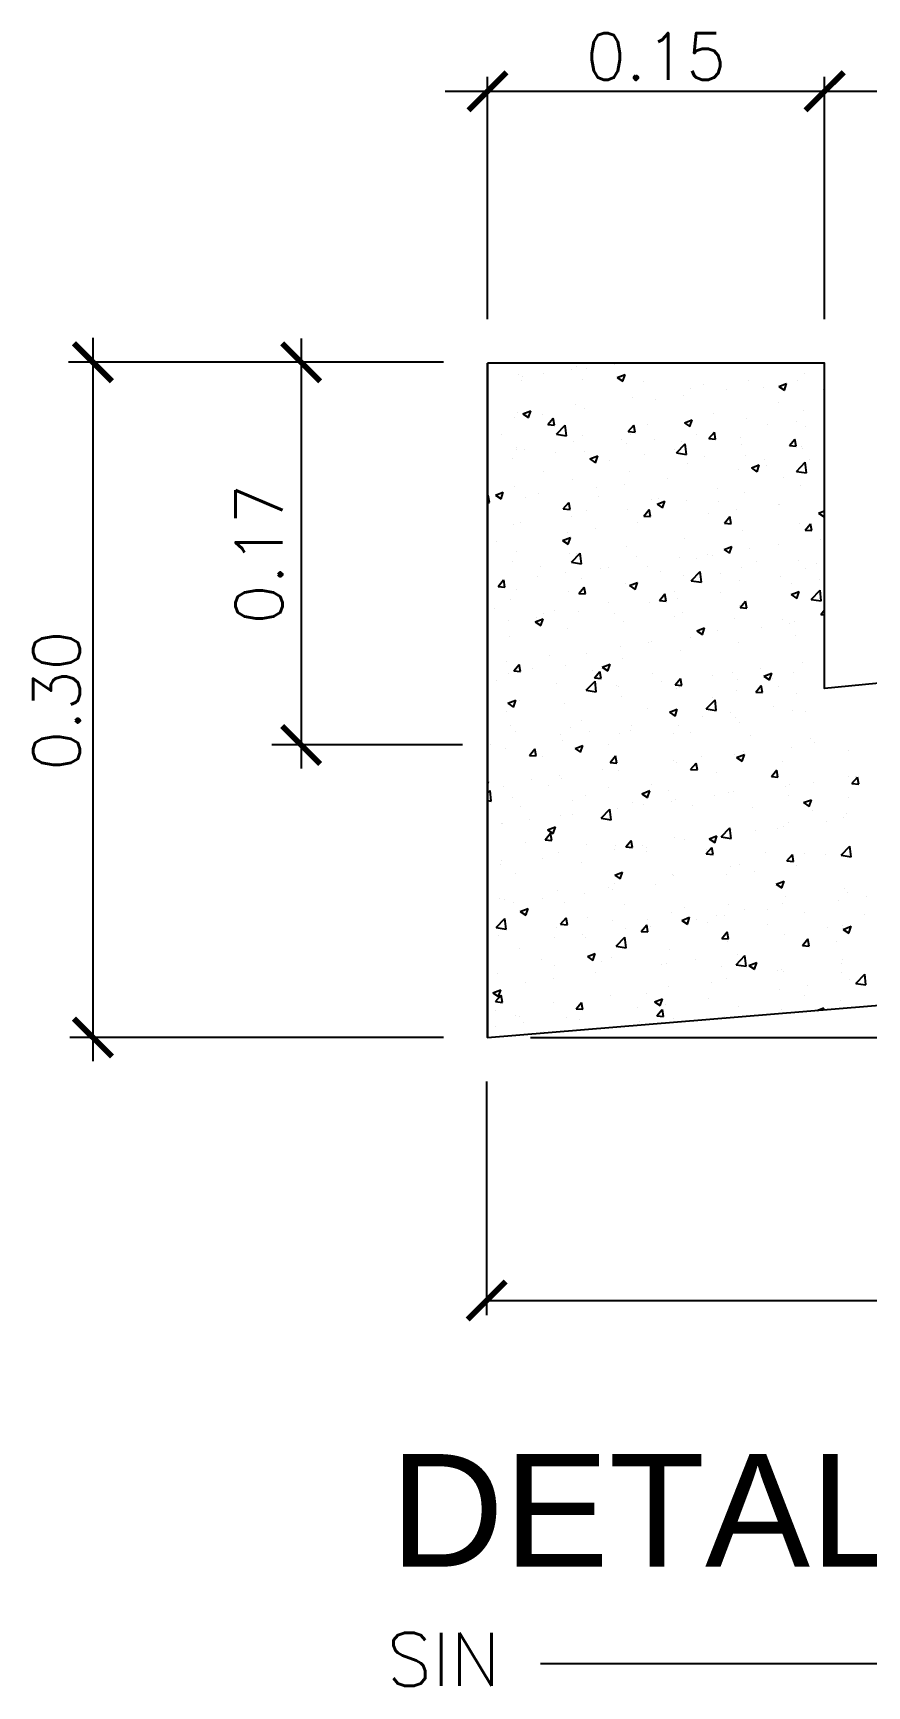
# Model space of a CAD drawing. Header units: millimetres. Extents: x 603916 to 1211550, y 1309898 to 2622648.
# Drawn here: x 604356.73 to 604374.96, y 1311051.1 to 1311087.26 of the extents above; entities that cross this region are included whole.
import ezdxf

# ---------------------------------------------------------------- set-up
doc = ezdxf.new("R2010")
doc.units = ezdxf.units.MM
for name, color, linetype in [('B', 3, 'Continuous'), ('EDIFICIOS', 4, 'Continuous'), ('Tubería A-Pluvial', 7, 'Continuous')]:
    doc.layers.add(name, color=color, linetype=linetype)
doc.styles.add('Ambientes', font='swiss.ttf', dxfattribs={"height": 0.2})
doc.styles.add('ROMANS', font='ROMANS', dxfattribs={"height": 0.2})

# ---------------------------------------------------------------- blocks, each defined once
blk = doc.blocks.new('_ArchTick')
at = {"color": 0, "linetype": 'ByBlock', "const_width": 0.15}
blk.add_lwpolyline([(-0.5, -0.5), (0.5, 0.5)], dxfattribs=at)
blk = doc.blocks.new('*X68')
at = {"color": 0}
for p, q in [((697.39, 379.82), (697.39, 379.82)), ((699.59, 379.93), (699.59, 379.93)), ((702.1, 380.26), (702.1, 380.26)), ((702.53, 380.52), (702.53, 380.52)), ((703.43, 380.35), (703.43, 380.35)), ((705.89, 380.75), (705.89, 380.75)), ((706.14, 379.58), (706.84, 379.84)), ((706.64, 379.24), (706.84, 379.84)), ((722.83, 379.93), (722.83, 379.93)), ((697.6, 379.35), (697.6, 379.35)), ((697.75, 379.63), (697.75, 379.63)), ((703.09, 379.41), (703.09, 379.41)), ((706.14, 379.58), (706.64, 379.24)), ((708.43, 379.18), (708.43, 379.18)), ((712.65, 378.58), (712.65, 378.58)), ((713.77, 378.96), (713.77, 378.96)), ((715.86, 378.47), (715.86, 378.47)), ((717.78, 379.29), (717.78, 379.29)), ((719.11, 378.73), (719.11, 378.73)), ((720.51, 378.77), (721.21, 379.04)), ((720.51, 378.77), (721.01, 378.44)), ((721.01, 378.44), (721.21, 379.04)), ((722.18, 379.3), (722.18, 379.3)), ((724.45, 378.5), (724.45, 378.5)), ((702.4, 377.19), (702.4, 377.19)), ((703.25, 376.81), (703.25, 376.81)), ((707.46, 377.83), (707.46, 377.83)), ((709.57, 377.64), (709.57, 377.64)), ((712.07, 377.97), (712.07, 377.97)), ((720.51, 377.39), (720.51, 377.39)), ((696.96, 375.98), (696.96, 375.98)), ((697.27, 376.49), (697.27, 376.49)), ((697.74, 376.35), (698.44, 376.62)), ((697.74, 376.35), (698.23, 376.01)), ((698.23, 376.01), (698.44, 376.62)), ((699.47, 376.31), (699.47, 376.31)), ((699.95, 375.39), (700.43, 375.97)), ((699.95, 375.39), (700.55, 375.34)), ((700.55, 375.34), (700.43, 375.97)), ((700.73, 374.53), (701.51, 375.34)), ((701.62, 374.39), (701.51, 375.34)), ((707.12, 374.77), (707.61, 375.34)), ((707.72, 374.71), (707.61, 375.34)), ((708.85, 375.39), (708.85, 375.39)), ((712.11, 375.55), (712.81, 375.82)), ((712.11, 375.55), (712.61, 375.21)), ((712.61, 375.21), (712.81, 375.82)), ((714.68, 376.39), (714.68, 376.39)), ((717.66, 375.96), (717.66, 375.96)), ((719.55, 375.36), (719.55, 375.36)), ((722.05, 375.69), (722.05, 375.69)), ((722.71, 376.6), (722.71, 376.6)), ((695.81, 374.52), (695.81, 374.52)), ((700.73, 374.53), (701.62, 374.39)), ((701.14, 374.3), (701.14, 374.3)), ((702.28, 373.86), (702.28, 373.86)), ((703.02, 374.39), (703.02, 374.39)), ((706.48, 374.07), (706.48, 374.07)), ((707.12, 374.77), (707.72, 374.71)), ((707.33, 374.5), (707.33, 374.5)), ((709.44, 374.03), (709.44, 374.03)), ((711.82, 373.85), (711.82, 373.85)), ((712.53, 375.25), (712.53, 375.25)), ((713.23, 374.53), (713.23, 374.53)), ((714.3, 374.14), (714.78, 374.71)), ((714.3, 374.14), (714.89, 374.09)), ((714.89, 374.09), (714.78, 374.71)), ((717.07, 374.19), (717.07, 374.19)), ((721.47, 373.51), (721.95, 374.09)), ((722.07, 373.46), (721.95, 374.08)), ((722.91, 375.19), (722.91, 375.19)), ((696.84, 372.37), (696.84, 372.37)), ((697.15, 373.16), (697.15, 373.16)), ((697.18, 373.38), (697.18, 373.38)), ((697.92, 373.18), (697.92, 373.18)), ((700.62, 372.87), (700.62, 372.87)), ((703.25, 372.95), (703.25, 372.95)), ((703.71, 372.32), (704.41, 372.59)), ((704.2, 371.99), (704.41, 372.59)), ((706.94, 373.7), (706.94, 373.7)), ((708.59, 372.73), (708.59, 372.73)), ((711.24, 373.19), (711.24, 373.19)), ((711.4, 372.87), (712.18, 373.68)), ((711.4, 372.87), (712.29, 372.73)), ((712.29, 372.73), (712.18, 373.68)), ((713.93, 372.5), (713.93, 372.5)), ((717.16, 373.62), (717.16, 373.62)), ((717.54, 372.63), (717.54, 372.63)), ((721.47, 373.51), (722.07, 373.46)), ((722.5, 373.39), (722.5, 373.39)), ((722.59, 373.27), (722.59, 373.27)), ((699.58, 371.19), (699.58, 371.19)), ((703.71, 372.32), (704.2, 371.99)), ((705.41, 372.19), (705.41, 372.19)), ((707.21, 371.17), (707.21, 371.17)), ((712.41, 371.92), (712.41, 371.92)), ((716.92, 371.41), (716.92, 371.41)), ((718.08, 371.52), (718.78, 371.79)), ((718.08, 371.52), (718.57, 371.19)), ((718.58, 371.19), (718.78, 371.79)), ((719.27, 372.28), (719.27, 372.28)), ((719.42, 371.74), (719.42, 371.74)), ((722.08, 371.22), (722.86, 372.03)), ((722.08, 371.22), (722.97, 371.08)), ((722.97, 371.08), (722.86, 372.03)), ((723.21, 372.24), (723.21, 372.24)), ((697.03, 369.83), (697.03, 369.83)), ((702.16, 370.53), (702.16, 370.53)), ((704.31, 369.75), (704.31, 369.75)), ((706.81, 370.08), (706.81, 370.08)), ((710.6, 370.58), (710.6, 370.58)), ((715.06, 369.69), (715.06, 369.69)), ((720.89, 370.69), (720.89, 370.69)), ((722.47, 369.94), (722.47, 369.94)), ((694.59, 369.01), (694.65, 369.07)), ((694.59, 368.46), (694.76, 368.45)), ((694.76, 368.45), (694.65, 369.07)), ((695.3, 369.1), (696, 369.37)), ((695.3, 369.1), (695.8, 368.76)), ((695.8, 368.76), (696, 369.37)), ((697.99, 368.92), (697.99, 368.92)), ((699.16, 369.21), (699.16, 369.21)), ((701.34, 367.87), (701.82, 368.45)), ((701.94, 367.82), (701.82, 368.45)), ((704.49, 368.99), (704.49, 368.99)), ((709.23, 368.69), (709.23, 368.69)), ((709.68, 368.3), (710.38, 368.57)), ((709.68, 368.3), (710.17, 367.96)), ((709.83, 368.76), (709.83, 368.76)), ((710.17, 367.96), (710.38, 368.57)), ((712.28, 368.6), (712.28, 368.6)), ((715.17, 368.54), (715.17, 368.54)), ((717.42, 369.3), (717.42, 369.3)), ((720.51, 368.31), (720.51, 368.31)), ((720.58, 368.3), (720.58, 368.3)), ((696.91, 366.5), (696.91, 366.5)), ((697.57, 366.69), (697.57, 366.69)), ((701.34, 367.87), (701.94, 367.82)), ((702.04, 367.21), (702.04, 367.21)), ((703.4, 367.69), (703.4, 367.69)), ((707.09, 367.85), (707.09, 367.85)), ((707.97, 366.64), (707.97, 366.64)), ((708.51, 367.24), (708.99, 367.82)), ((708.51, 367.24), (709.11, 367.19)), ((709.11, 367.19), (708.99, 367.82)), ((714.28, 367.47), (714.28, 367.47)), ((715.68, 366.62), (716.17, 367.19)), ((715.68, 366.62), (716.28, 366.56)), ((716.28, 366.56), (716.17, 367.19)), ((716.79, 367.8), (716.79, 367.8)), ((722.35, 366.61), (722.35, 366.61)), ((722.86, 365.99), (723.34, 366.56)), ((723.45, 365.94), (723.34, 366.56)), ((724.05, 367.5), (724.59, 367.71)), ((724.05, 367.5), (724.54, 367.16)), ((724.54, 367.16), (724.59, 367.3)), ((701.27, 365.07), (701.97, 365.34)), ((701.27, 365.07), (701.77, 364.74)), ((701.68, 365.81), (701.68, 365.81)), ((701.77, 364.74), (701.97, 365.34)), ((704.18, 366.14), (704.18, 366.14)), ((712.16, 365.27), (712.16, 365.27)), ((717.3, 365.97), (717.3, 365.97)), ((722.86, 365.99), (723.45, 365.94)), ((724.26, 365.18), (724.26, 365.18)), ((695.36, 364.98), (695.36, 364.98)), ((697.21, 364.1), (697.21, 364.1)), ((701.92, 363.88), (701.92, 363.88)), ((702.06, 363.13), (702.84, 363.94)), ((702.55, 363.88), (702.55, 363.88)), ((702.95, 362.99), (702.84, 363.94)), ((706.97, 364.52), (706.97, 364.52)), ((707.88, 363.65), (707.88, 363.65)), ((711.65, 363.52), (711.65, 363.52)), ((714.16, 363.85), (714.16, 363.85)), ((714.65, 363.72), (714.65, 363.72)), ((715.64, 364.27), (716.34, 364.54)), ((715.64, 364.27), (716.14, 363.94)), ((716.14, 363.94), (716.34, 364.54)), ((717.94, 364.35), (717.94, 364.35)), ((720.48, 364.73), (720.48, 364.73)), ((696.78, 363.17), (696.78, 363.17)), ((699.32, 362.76), (699.32, 362.76)), ((701.55, 362.19), (701.55, 362.19)), ((702.06, 363.13), (702.95, 362.99)), ((704.65, 362.54), (704.65, 362.54)), ((705.34, 362.69), (705.34, 362.69)), ((708.82, 362.72), (708.82, 362.72)), ((709.99, 362.31), (709.99, 362.31)), ((712.73, 361.47), (713.51, 362.29)), ((713.22, 363.43), (713.22, 363.43)), ((713.62, 361.34), (713.51, 362.29)), ((715.33, 362.08), (715.33, 362.08)), ((717.18, 362.64), (717.18, 362.64)), ((718.56, 363.2), (718.56, 363.2)), ((722.23, 363.28), (722.23, 363.28)), ((722.88, 362.53), (722.88, 362.53)), ((723.9, 362.98), (723.9, 362.98)), ((695.55, 360.98), (696.03, 361.55)), ((695.55, 360.98), (696.15, 360.92)), ((696.15, 360.92), (696.04, 361.55)), ((697.15, 360.72), (697.15, 360.72)), ((699.05, 361.86), (699.05, 361.86)), ((702.73, 360.35), (703.21, 360.92)), ((702.99, 361.72), (702.99, 361.72)), ((703.32, 360.3), (703.21, 360.92)), ((706.85, 361.19), (706.85, 361.19)), ((707.24, 361.05), (707.94, 361.31)), ((707.24, 361.05), (707.74, 360.71)), ((707.74, 360.71), (707.94, 361.31)), ((712.04, 361.94), (712.04, 361.94)), ((712.73, 361.47), (713.62, 361.34)), ((717.05, 361.53), (717.05, 361.53)), ((720.67, 361.86), (720.67, 361.86)), ((721.63, 361.24), (721.63, 361.24)), ((723.4, 359.82), (724.18, 360.63)), ((724.13, 361.57), (724.13, 361.57)), ((724.29, 359.68), (724.18, 360.63)), ((696.66, 359.84), (696.66, 359.84)), ((701.8, 360.55), (701.8, 360.55)), ((702.73, 360.35), (703.32, 360.3)), ((705.38, 359.53), (705.38, 359.53)), ((709.02, 359.58), (709.02, 359.58)), ((709.9, 359.72), (710.38, 360.3)), ((709.9, 359.72), (710.5, 359.67)), ((710.5, 359.67), (710.38, 360.3)), ((711.21, 360.53), (711.21, 360.53)), ((711.53, 359.91), (711.53, 359.91)), ((715.31, 360.41), (715.31, 360.41)), ((717.05, 359.31), (717.05, 359.31)), ((717.07, 359.09), (717.55, 359.67)), ((717.67, 359.04), (717.55, 359.67)), ((721.61, 360.25), (722.31, 360.51)), ((721.61, 360.25), (722.11, 359.91)), ((722.11, 359.91), (722.31, 360.51)), ((722.11, 359.95), (722.11, 359.95)), ((723.4, 359.82), (724.29, 359.68)), ((695.22, 359.02), (695.22, 359.02)), ((696.42, 357.92), (696.42, 357.92)), ((698.84, 357.82), (699.54, 358.09)), ((698.84, 357.82), (699.34, 357.49)), ((698.92, 358.25), (698.92, 358.25)), ((699.34, 357.48), (699.54, 358.09)), ((699.55, 358.53), (699.55, 358.53)), ((700.56, 358.8), (700.56, 358.8)), ((702.71, 358.75), (702.71, 358.75)), ((705.89, 358.57), (705.89, 358.57)), ((706.73, 357.86), (706.73, 357.86)), ((711.23, 358.34), (711.23, 358.34)), ((711.92, 358.61), (711.92, 358.61)), ((716.57, 358.12), (716.57, 358.12)), ((717.07, 359.09), (717.67, 359.04)), ((720.86, 358.03), (720.86, 358.03)), ((721.91, 357.89), (721.91, 357.89)), ((724.24, 358.47), (724.59, 358.88)), ((724.24, 358.47), (724.59, 358.44)), ((696.54, 356.51), (696.54, 356.51)), ((701.67, 357.22), (701.67, 357.22)), ((712.68, 356.46), (712.68, 356.46)), ((713.21, 357.02), (713.91, 357.29)), ((713.21, 357.02), (713.71, 356.68)), ((713.71, 356.68), (713.91, 357.29)), ((715.03, 357.03), (715.03, 357.03)), ((719, 357.3), (719, 357.3)), ((721.5, 357.63), (721.5, 357.63)), ((721.98, 356.62), (721.98, 356.62)), ((700.08, 354.8), (700.08, 354.8)), ((703.37, 355.03), (703.37, 355.03)), ((706.39, 355.64), (706.39, 355.64)), ((708.9, 355.97), (708.9, 355.97)), ((709.2, 356.03), (709.2, 356.03)), ((711.8, 355.28), (711.8, 355.28)), ((716.93, 355.98), (716.93, 355.98)), ((696.29, 354.31), (696.29, 354.31)), ((696.94, 353.46), (697.42, 354.03)), ((696.94, 353.46), (697.54, 353.4)), ((697.54, 353.4), (697.42, 354.03)), ((697.54, 354.03), (697.54, 354.03)), ((698.61, 353.69), (698.61, 353.69)), ((701.55, 353.89), (701.55, 353.89)), ((703.95, 353.46), (703.95, 353.46)), ((704.11, 352.83), (704.59, 353.4)), ((704.71, 352.77), (704.6, 353.4)), ((704.81, 353.79), (705.51, 354.06)), ((704.81, 353.79), (705.31, 353.46)), ((705.31, 353.46), (705.51, 354.06)), ((706.6, 354.53), (706.6, 354.53)), ((709.29, 353.23), (709.29, 353.23)), ((716.37, 353.35), (716.37, 353.35)), ((718.87, 353.68), (718.87, 353.68)), ((719.18, 352.99), (719.88, 353.26)), ((719.68, 352.66), (719.88, 353.26)), ((721.86, 353.29), (721.86, 353.29)), ((722.66, 354.18), (722.66, 354.18)), ((695.38, 352.57), (695.38, 352.57)), ((696.42, 353.19), (696.42, 353.19)), ((700.72, 352.34), (700.72, 352.34)), ((703.38, 351.73), (704.16, 352.54)), ((704.11, 352.83), (704.71, 352.78)), ((704.27, 351.59), (704.16, 352.54)), ((706.06, 352.12), (706.06, 352.12)), ((706.27, 352.02), (706.27, 352.02)), ((710.05, 352.52), (710.05, 352.52)), ((711.29, 352.2), (711.77, 352.77)), ((711.29, 352.2), (711.88, 352.15)), ((711.39, 351.89), (711.39, 351.89)), ((711.68, 351.95), (711.68, 351.95)), ((711.88, 352.15), (711.77, 352.77)), ((714.62, 353.01), (714.62, 353.01)), ((716.81, 352.65), (716.81, 352.65)), ((718.46, 351.57), (718.94, 352.15)), ((719.06, 351.52), (718.94, 352.15)), ((719.18, 352.99), (719.68, 352.66)), ((719.96, 352.78), (719.96, 352.78)), ((720.45, 352.06), (720.45, 352.06)), ((696.41, 350.57), (697.11, 350.84)), ((696.41, 350.57), (696.9, 350.23)), ((696.9, 350.23), (697.11, 350.84)), ((697.45, 350.86), (697.45, 350.86)), ((701.43, 350.56), (701.43, 350.56)), ((703.38, 351.73), (704.27, 351.59)), ((703.76, 351.69), (703.76, 351.69)), ((706.48, 351.2), (706.48, 351.2)), ((714.06, 350.08), (714.84, 350.89)), ((714.62, 351.06), (714.62, 351.06)), ((714.95, 349.94), (714.84, 350.89)), ((716.73, 351.67), (716.73, 351.67)), ((718.46, 351.57), (719.06, 351.52)), ((722.07, 351.44), (722.07, 351.44)), ((696.3, 349.86), (696.3, 349.86)), ((702.96, 349.06), (702.96, 349.06)), ((708.79, 350.06), (708.79, 350.06)), ((710.78, 349.77), (711.48, 350.04)), ((710.78, 349.77), (711.28, 349.43)), ((711.28, 349.43), (711.48, 350.04)), ((713.74, 349.41), (713.74, 349.41)), ((714.06, 350.08), (714.95, 349.94)), ((716.24, 349.74), (716.24, 349.74)), ((716.69, 349.33), (716.69, 349.33)), ((717.02, 348.87), (717.02, 348.87)), ((720.03, 350.24), (720.03, 350.24)), ((721.74, 349.97), (721.74, 349.97)), ((722.85, 349.87), (722.85, 349.87)), ((696.62, 348.6), (696.62, 348.6)), ((697.12, 348.06), (697.12, 348.06)), ((701.13, 347.75), (701.13, 347.75)), ((701.96, 348.38), (701.96, 348.38)), ((703.63, 348.08), (703.63, 348.08)), ((706.36, 347.87), (706.36, 347.87)), ((707.3, 348.15), (707.3, 348.15)), ((707.42, 348.58), (707.42, 348.58)), ((711.18, 347.86), (711.18, 347.86)), ((711.55, 348.62), (711.55, 348.62)), ((712.63, 347.93), (712.63, 347.93)), ((717.97, 347.7), (717.97, 347.7)), ((723.31, 347.47), (723.31, 347.47)), ((694.82, 346.92), (694.82, 346.92)), ((696.18, 346.53), (696.18, 346.53)), ((698.33, 345.93), (698.81, 346.51)), ((698.33, 345.93), (698.93, 345.88)), ((698.93, 345.88), (698.81, 346.51)), ((699.52, 345.86), (699.52, 345.86)), ((701.31, 347.23), (701.31, 347.23)), ((702.38, 346.54), (703.08, 346.81)), ((702.38, 346.54), (702.87, 346.21)), ((702.87, 346.21), (703.08, 346.81)), ((705.35, 346.86), (705.35, 346.86)), ((705.5, 345.31), (705.98, 345.88)), ((706.1, 345.25), (705.98, 345.88)), ((716.57, 346), (716.57, 346)), ((716.75, 345.74), (717.45, 346.01)), ((717.24, 345.41), (717.45, 346.01)), ((717.4, 346.29), (717.4, 346.29)), ((721.62, 346.64), (721.62, 346.64)), ((723.71, 347.12), (723.71, 347.12)), ((726.67, 346.37), (726.67, 346.37)), ((704.79, 344.63), (704.79, 344.63)), ((705.5, 345.31), (706.1, 345.25)), ((706.24, 344.54), (706.24, 344.54)), ((711.11, 345.46), (711.11, 345.46)), ((711.43, 345.29), (711.43, 345.29)), ((712.67, 344.68), (713.16, 345.25)), ((712.67, 344.68), (713.27, 344.63)), ((713.27, 344.63), (713.16, 345.25)), ((713.61, 345.79), (713.61, 345.79)), ((716.75, 345.74), (717.24, 345.41)), ((719.85, 344.05), (720.33, 344.63)), ((720.44, 344), (720.33, 344.62)), ((720.84, 345.37), (720.84, 345.37)), ((694.59, 343.56), (694.67, 343.59)), ((694.59, 343.34), (694.67, 343.59)), ((694.67, 343.49), (694.67, 343.49)), ((696.05, 343.2), (696.05, 343.2)), ((698.5, 343.8), (698.5, 343.8)), ((700.01, 343.27), (700.01, 343.27)), ((701, 344.13), (701, 344.13)), ((701.19, 343.9), (701.19, 343.9)), ((705.35, 343.04), (705.35, 343.04)), ((709.17, 343.36), (709.17, 343.36)), ((715, 344.37), (715, 344.37)), ((719.85, 344.05), (720.44, 344)), ((721.08, 343.18), (721.08, 343.18)), ((721.5, 343.31), (721.5, 343.31)), ((723.59, 343.51), (723.59, 343.51)), ((726.69, 344.06), (726.69, 344.06)), ((727.02, 343.42), (727.5, 344)), ((727.02, 343.42), (727.62, 343.37)), ((727.37, 344.01), (727.37, 344.01)), ((727.62, 343.37), (727.5, 344)), ((694.59, 342.57), (694.82, 342.8)), ((694.59, 341.91), (694.93, 341.85)), ((694.93, 341.85), (694.82, 342.8)), ((696.78, 342.15), (696.78, 342.15)), ((702.12, 341.92), (702.12, 341.92)), ((703.34, 342.36), (703.34, 342.36)), ((707.46, 341.7), (707.46, 341.7)), ((708.34, 342.52), (709.05, 342.79)), ((708.34, 342.52), (708.84, 342.18)), ((708.48, 341.52), (708.48, 341.52)), ((708.84, 342.18), (709.05, 342.78)), ((710.69, 342.82), (710.69, 342.82)), ((710.98, 341.85), (710.98, 341.85)), ((711.31, 341.96), (711.31, 341.96)), ((712.8, 341.47), (712.8, 341.47)), ((714.77, 342.35), (714.77, 342.35)), ((716.03, 342.59), (716.03, 342.59)), ((716.45, 342.67), (716.45, 342.67)), ((721.36, 342.36), (721.36, 342.36)), ((722.72, 341.72), (723.42, 341.98)), ((722.72, 341.72), (723.21, 341.38)), ((723.21, 341.38), (723.42, 341.98)), ((726.7, 342.14), (726.7, 342.14)), ((697.51, 341.36), (697.51, 341.36)), ((698.37, 340.19), (698.37, 340.19)), ((701.07, 340.57), (701.07, 340.57)), ((702.16, 340.69), (702.16, 340.69)), ((704.71, 340.34), (705.49, 341.15)), ((704.71, 340.34), (705.6, 340.2)), ((705.6, 340.2), (705.49, 341.15)), ((706.12, 341.21), (706.12, 341.21)), ((718.13, 341.25), (718.13, 341.25)), ((721.38, 339.98), (721.38, 339.98)), ((723.47, 341.02), (723.47, 341.02)), ((724.74, 340.06), (724.74, 340.06)), ((726.25, 340.4), (726.25, 340.4)), ((726.57, 340.73), (726.57, 340.73)), ((695.87, 339.86), (695.87, 339.86)), ((695.93, 339.87), (695.93, 339.87)), ((699.72, 338.41), (700.2, 338.99)), ((699.94, 339.29), (700.64, 339.56)), ((699.94, 339.29), (700.44, 338.96)), ((700.31, 338.36), (700.2, 338.99)), ((700.44, 338.96), (700.64, 339.56)), ((711.19, 338.63), (711.19, 338.63)), ((714.31, 338.49), (715.01, 338.76)), ((714.81, 338.15), (715.01, 338.76)), ((715.38, 338.68), (716.16, 339.49)), ((715.38, 338.68), (716.27, 338.54)), ((716.27, 338.54), (716.16, 339.49)), ((716.32, 339.34), (716.32, 339.34)), ((718.45, 339.23), (718.45, 339.23)), ((720.42, 339.4), (720.42, 339.4)), ((720.95, 339.56), (720.95, 339.56)), ((698.02, 338.18), (698.02, 338.18)), ((699.72, 338.41), (700.31, 338.36)), ((700.95, 337.24), (700.95, 337.24)), ((703.36, 337.96), (703.36, 337.96)), ((705.85, 337.58), (705.85, 337.58)), ((706, 337.89), (706, 337.89)), ((706.89, 337.78), (707.37, 338.36)), ((706.89, 337.78), (707.49, 337.73)), ((707.49, 337.73), (707.37, 338.36)), ((708.35, 337.9), (708.35, 337.9)), ((708.7, 337.73), (708.7, 337.73)), ((708.76, 337.4), (708.76, 337.4)), ((712.14, 338.4), (712.14, 338.4)), ((714.04, 337.51), (714.04, 337.51)), ((714.06, 337.16), (714.54, 337.73)), ((714.06, 337.16), (714.66, 337.1)), ((714.31, 338.49), (714.81, 338.16)), ((714.66, 337.1), (714.54, 337.73)), ((714.59, 338.4), (714.59, 338.4)), ((719.37, 337.28), (719.37, 337.28)), ((721.23, 336.53), (721.72, 337.1)), ((721.83, 336.48), (721.72, 337.1)), ((722.82, 337.2), (722.82, 337.2)), ((724.71, 337.06), (724.71, 337.06)), ((726.05, 337.03), (726.83, 337.84)), ((726.45, 337.4), (726.45, 337.4)), ((726.94, 336.89), (726.83, 337.84)), ((695.74, 336.25), (695.74, 336.25)), ((695.81, 336.54), (695.81, 336.54)), ((699.53, 336.74), (699.53, 336.74)), ((702.93, 336.4), (702.93, 336.4)), ((716.2, 336.01), (716.2, 336.01)), ((716.99, 336.2), (716.99, 336.2)), ((718.32, 335.62), (718.32, 335.62)), ((721.23, 336.53), (721.83, 336.48)), ((721.25, 336.65), (721.25, 336.65)), ((722.11, 336.12), (722.11, 336.12)), ((726.05, 337.03), (726.94, 336.89)), ((697.09, 335.4), (697.09, 335.4)), ((705.32, 334.2), (705.32, 334.2)), ((705.87, 334.56), (705.87, 334.56)), ((705.91, 335.27), (706.61, 335.53)), ((705.91, 335.27), (706.41, 334.93)), ((706.41, 334.93), (706.61, 335.53)), ((709.51, 334.46), (709.51, 334.46)), ((711.07, 335.31), (711.07, 335.31)), ((711.15, 335.2), (711.15, 335.2)), ((715.82, 335.29), (715.82, 335.29)), ((720.28, 334.46), (720.98, 334.73)), ((720.28, 334.46), (720.78, 334.13)), ((720.78, 334.13), (720.98, 334.73)), ((695.69, 333.21), (695.69, 333.21)), ((696.07, 333.07), (696.07, 333.07)), ((696.9, 332.8), (696.9, 332.8)), ((699.49, 333.2), (699.49, 333.2)), ((700.82, 333.92), (700.82, 333.92)), ((701.41, 332.85), (701.41, 332.85)), ((703.21, 333.63), (703.21, 333.63)), ((705.72, 333.96), (705.72, 333.96)), ((706.75, 332.62), (706.75, 332.62)), ((716.08, 332.68), (716.08, 332.68)), ((720.81, 332.7), (720.81, 332.7)), ((721.13, 333.32), (721.13, 333.32)), ((725.8, 333.01), (725.8, 333.01)), ((726.33, 334.07), (726.33, 334.07)), ((726.64, 333.7), (726.64, 333.7)), ((728.3, 333.34), (728.3, 333.34)), ((695.36, 330.6), (696.14, 331.41)), ((696.25, 330.46), (696.14, 331.41)), ((697.51, 332.04), (698.21, 332.31)), ((697.51, 332.04), (698.01, 331.7)), ((698.01, 331.7), (698.21, 332.31)), ((698.18, 331.73), (698.18, 331.73)), ((701.1, 330.89), (701.58, 331.46)), ((701.7, 330.84), (701.59, 331.46)), ((703.52, 331.51), (703.52, 331.51)), ((705.75, 331.23), (705.75, 331.23)), ((708.86, 331.28), (708.86, 331.28)), ((710.95, 331.98), (710.95, 331.98)), ((711.88, 331.24), (712.58, 331.51)), ((711.88, 331.24), (712.38, 330.9)), ((712.09, 332.4), (712.09, 332.4)), ((712.38, 330.9), (712.58, 331.51)), ((713.19, 331.35), (713.19, 331.35)), ((714.97, 331.7), (714.97, 331.7)), ((715.69, 331.68), (715.69, 331.68)), ((717.43, 332.17), (717.43, 332.17)), ((719.48, 332.17), (719.48, 332.17)), ((722.76, 331.95), (722.76, 331.95)), ((728.1, 331.72), (728.1, 331.72)), ((695.36, 330.6), (696.25, 330.46)), ((695.57, 329.88), (695.57, 329.88)), ((700.58, 329.69), (700.58, 329.69)), ((700.7, 330.59), (700.7, 330.59)), ((701.1, 330.89), (701.7, 330.84)), ((703.09, 330.02), (703.09, 330.02)), ((703.31, 329.7), (703.31, 329.7)), ((706.04, 328.94), (706.81, 329.75)), ((706.92, 328.8), (706.81, 329.75)), ((706.87, 330.52), (706.87, 330.52)), ((708.28, 330.26), (708.76, 330.84)), ((708.28, 330.26), (708.87, 330.21)), ((708.87, 330.21), (708.76, 330.84)), ((709.14, 330.7), (709.14, 330.7)), ((714.2, 331.05), (714.2, 331.05)), ((715.45, 329.63), (715.93, 330.21)), ((716.05, 329.58), (715.93, 330.21)), ((719.54, 330.83), (719.54, 330.83)), ((721.01, 329.99), (721.01, 329.99)), ((724.87, 330.6), (724.87, 330.6)), ((726.2, 330.74), (726.2, 330.74)), ((726.25, 330.44), (726.95, 330.71)), ((726.25, 330.44), (726.75, 330.1)), ((726.75, 330.1), (726.95, 330.71)), ((697.48, 328.7), (697.48, 328.7)), ((703.48, 328.01), (704.18, 328.28)), ((703.98, 327.68), (704.18, 328.28)), ((706.04, 328.94), (706.92, 328.8)), ((710.83, 328.65), (710.83, 328.65)), ((715.45, 329.63), (716.05, 329.58)), ((715.96, 329.35), (715.96, 329.35)), ((716.85, 328.23), (716.85, 328.23)), ((722.62, 329.01), (723.1, 329.58)), ((722.62, 329.01), (723.22, 328.95)), ((723.22, 328.95), (723.1, 329.58)), ((723.17, 329.06), (723.17, 329.06)), ((725.67, 329.39), (725.67, 329.39)), ((699.42, 327.77), (699.42, 327.77)), ((700.58, 327.26), (700.58, 327.26)), ((703.48, 328.01), (703.98, 327.68)), ((704.76, 327.54), (704.76, 327.54)), ((705.63, 327.9), (705.63, 327.9)), ((710.1, 327.31), (710.1, 327.31)), ((710.56, 327.4), (710.56, 327.4)), ((713.06, 327.73), (713.06, 327.73)), ((715.44, 327.09), (715.44, 327.09)), ((716.71, 327.28), (717.49, 328.1)), ((716.71, 327.28), (717.6, 327.15)), ((717.6, 327.15), (717.49, 328.1)), ((717.85, 327.21), (718.55, 327.48)), ((717.85, 327.21), (718.35, 326.88)), ((718.35, 326.88), (718.55, 327.48)), ((720.39, 326.74), (720.39, 326.74)), ((720.78, 326.86), (720.78, 326.86)), ((726.08, 327.41), (726.08, 327.41)), ((726.22, 327.74), (726.22, 327.74)), ((695.45, 326.55), (695.45, 326.55)), ((697.95, 325.74), (697.95, 325.74)), ((700.46, 326.07), (700.46, 326.07)), ((704.24, 326.57), (704.24, 326.57)), ((710.7, 325.32), (710.7, 325.32)), ((714.56, 325.74), (714.56, 325.74)), ((715.84, 326.02), (715.84, 326.02)), ((720.89, 326.66), (720.89, 326.66)), ((723.04, 325.45), (723.04, 325.45)), ((726.11, 326.64), (726.11, 326.64)), ((726.83, 325.95), (726.83, 325.95)), ((727.38, 325.63), (728.16, 326.44)), ((727.38, 325.63), (728.27, 325.49)), ((728.27, 325.49), (728.16, 326.44)), ((695.08, 324.79), (695.78, 325.06)), ((695.08, 324.79), (695.57, 324.45)), ((695.32, 324), (695.8, 324.57)), ((695.32, 324), (695.92, 323.94)), ((695.57, 324.45), (695.78, 325.06)), ((695.92, 323.94), (695.8, 324.57)), ((700.46, 323.93), (700.46, 323.93)), ((702.49, 323.37), (702.97, 323.94)), ((703.09, 323.31), (702.97, 323.94)), ((705.51, 324.57), (705.51, 324.57)), ((708.73, 324.73), (708.73, 324.73)), ((709.45, 323.99), (710.15, 324.26)), ((709.45, 323.99), (709.95, 323.65)), ((709.95, 323.65), (710.15, 324.26)), ((710.43, 323.79), (710.43, 323.79)), ((714.22, 324.29), (714.22, 324.29)), ((720.53, 325.12), (720.53, 325.12)), ((722.79, 324.54), (722.79, 324.54)), ((725.96, 324.08), (725.96, 324.08)), ((695.32, 323.23), (695.32, 323.23)), ((697.07, 322.73), (697.07, 322.73)), ((697.48, 322.66), (697.48, 322.66)), ((701.61, 322.63), (701.61, 322.63)), ((702.49, 323.37), (703.09, 323.32)), ((702.81, 322.43), (702.81, 322.43)), ((702.9, 323.73), (702.9, 323.73)), ((707.93, 323.46), (707.93, 323.46)), ((709.66, 322.74), (710.14, 323.31)), ((709.66, 322.74), (710.26, 322.69)), ((710.26, 322.69), (710.15, 323.31)), ((711.13, 322.54), (711.13, 322.54)), ((715.72, 322.69), (715.72, 322.69)), ((716.96, 323.54), (716.96, 323.54)), ((717.31, 322.68), (717.32, 322.69)), ((717.32, 322.68), (717.32, 322.69)), ((720.77, 323.33), (720.77, 323.33)), ((723.91, 323.22), (724.52, 323.46)), ((724.46, 323.27), (724.52, 323.45)), ((695.32, 321.8), (695.32, 321.8)), ((697.83, 322.13), (697.83, 322.13)), ((699.58, 321.31), (699.58, 321.31)), ((708.15, 322.2), (708.15, 322.2))]:
    blk.add_line(p, q, dxfattribs=at)

msp = doc.modelspace()

# ---------------------------------------------------------------- linework, layer by layer
at = {"color": 6}
msp.add_line((604366.664, 1311065.287), (604366.664, 1311080.043), dxfattribs=at)
msp.add_line((604367.822, 1311051.59), (604392.72, 1311051.59))
at = {"layer": 'B', "color": 18, "true_color": 0x000000}
msp.add_lwpolyline([(604366.664, 1311080.043), (604366.664, 1311065.287), (604396.445, 1311067.744), (604396.445, 1311075.115), (604374.035, 1311072.924), (604374.035, 1311080.043)], close=True, dxfattribs=at)
at = {"layer": 'Tubería A-Pluvial', "color": 1}
for p, q in [((604365.738, 1311085.989), (604374.035, 1311085.989)), ((604366.664, 1311081.003), (604366.664, 1311086.309)), ((604374.035, 1311081.021), (604374.035, 1311086.309)), ((604374.035, 1311081.003), (604374.035, 1311086.309)), ((604374.035, 1311085.989), (604397.093, 1311085.989)), ((604358.04, 1311080.593), (604358.04, 1311064.772)), ((604362.592, 1311080.579), (604362.592, 1311071.176)), ((604365.704, 1311080.061), (604357.502, 1311080.061)), ((604365.704, 1311080.061), (604360.117, 1311080.061)), ((604366.122, 1311071.689), (604361.95, 1311071.689)), ((604365.704, 1311065.287), (604357.533, 1311065.287)), ((604367.606, 1311065.287), (604405.452, 1311065.287)), ((604366.646, 1311064.327), (604366.646, 1311059.216)), ((604366.646, 1311059.536), (604396.445, 1311059.536))]:
    msp.add_line(p, q, dxfattribs=at)

# ---------------------------------------------------------------- block references
at = {"layer": 'B', "color": 252, "true_color": 0x939598, "xscale": 0.2457000000000699, "yscale": 0.2457000000000699, "zscale": 0.2457000000000699}
msp.add_blockref('*X68', (604196.003, 1310986.466), dxfattribs=at)
at = {"layer": 'Tubería A-Pluvial', "color": 1, "xscale": 0.8320000000000001, "yscale": 0.8320000000000001, "zscale": 0.8320000000000001}
for p, rotation in [((604366.664, 1311085.989), 180), ((604374.035, 1311085.989), 180), ((604358.04, 1311080.061), 90), ((604362.592, 1311080.061), 90), ((604362.592, 1311071.689), 270), ((604358.04, 1311065.287), 270), ((604366.646, 1311059.536), 180)]:
    msp.add_blockref('_ArchTick', p, dxfattribs=dict(at, rotation=rotation))
msp.add_blockref('_ArchTick', (604374.035, 1311085.989), dxfattribs=at)

# ---------------------------------------------------------------- texts
at = {"style": 'ROMANS'}
msp.add_text('SIN', height=1.1648, dxfattribs=at).set_placement((604364.457, 1311051.103))
at = {"layer": 'EDIFICIOS', "color": 18, "true_color": 0x000000, "style": 'Ambientes'}
msp.add_text('DETALLE DE CUNETA', height=2.4633, dxfattribs=at).set_placement((604364.539, 1311053.713))
at = {"layer": 'Tubería A-Pluvial', "insert": (604370.35, 1311086.751), "char_height": 1.024, "attachment_point": 5, "style": 'ROMANS'}
msp.add_mtext('\\A1;0.15', dxfattribs=at)
at = {"layer": 'Tubería A-Pluvial', "char_height": 1.024, "attachment_point": 5, "rotation": 90, "style": 'ROMANS'}
for s, insert in [('\\A1;0.17', (604361.671, 1311075.858)), ('\\A1;0.30', (604357.243, 1311072.66))]:
    msp.add_mtext(s, dxfattribs=dict(at, insert=insert))

doc.saveas('drawing.dxf')
